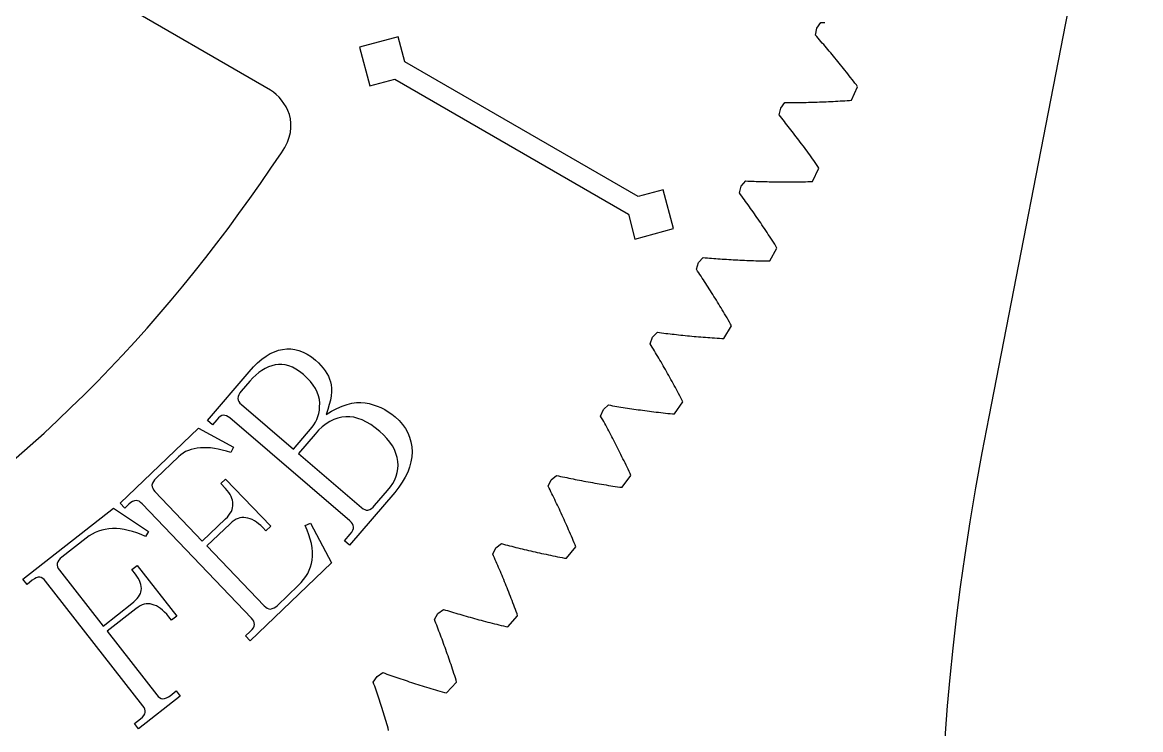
# Model space of a CAD drawing. Extents: x -19 to 488, y 50 to 261.
# Drawn here: x 139.1 to 194.9, y 79.9 to 115.1 of the extents above; entities that cross this region are included whole.
import ezdxf

# ---------------------------------------------------------------- set-up
doc = ezdxf.new("R2010")
doc.units = 0
doc.layers.get('0').update_dxf_attribs({"linetype": 'CONTINUOUS'})

msp = doc.modelspace()

# ---------------------------------------------------------------- linework, layer by layer
at = {"color": 5}
for p, q in [((187.292728, 95.451014), (200.768331, 164.496178)), ((151.470597, 111.734455), (100.808099, 140.991222)), ((178.700639, 114.815034), (178.902766, 115.097598)), ((178.902766, 115.097598), (179.006342, 115.101944)), ((179.006342, 115.101941), (179.110454, 115.10657)), ((178.636828, 114.473545), (178.700639, 114.815034)), ((178.705437, 114.395796), (178.636828, 114.473545)), ((178.700639, 114.815034), (178.700639, 114.815034)), ((178.774186, 114.317505), (178.705437, 114.395796)), ((178.843105, 114.238655), (178.774186, 114.317505)), ((178.912164, 114.159263), (178.843105, 114.238655)), ((178.981394, 114.079284), (178.912164, 114.159263)), ((179.050764, 113.998735), (178.981394, 114.079284)), ((179.120303, 113.917652), (179.050764, 113.998735)), ((179.189956, 113.83598), (179.120303, 113.917652)), ((179.259778, 113.753769), (179.189956, 113.83598)), ((179.32974, 113.670965), (179.259778, 113.753769)), ((179.399844, 113.587593), (179.32974, 113.670965)), ((179.470061, 113.503661), (179.399844, 113.587593)), ((179.540448, 113.419166), (179.470061, 113.503661)), ((179.610947, 113.334076), (179.540448, 113.419166)), ((179.681559, 113.248419), (179.610947, 113.334076)), ((179.752312, 113.162203), (179.681559, 113.248419)), ((179.823206, 113.075388), (179.752312, 113.162203)), ((179.894213, 112.988012), (179.823206, 113.075388)), ((179.965333, 112.900075), (179.894213, 112.988012)), ((180.036594, 112.811539), (179.965333, 112.900075)), ((180.10794, 112.722416), (180.036594, 112.811539)), ((180.179427, 112.632723), (180.10794, 112.722416)), ((180.250998, 112.542443), (180.179427, 112.632723)), ((180.322711, 112.451593), (180.250998, 112.542443)), ((180.394508, 112.360153), (180.322711, 112.451593)), ((180.466419, 112.268123), (180.394508, 112.360153)), ((180.538414, 112.175523), (180.466419, 112.268123)), ((180.610521, 112.082305), (180.538414, 112.175523)), ((180.437604, 111.235469), (180.738537, 111.901541)), ((180.682742, 111.988522), (180.610521, 112.082305)), ((180.738537, 111.901541), (180.682742, 111.988522)), ((176.904294, 110.839229), (177.118388, 111.112846)), ((177.118388, 111.112846), (177.222048, 111.11273)), ((177.222048, 111.11273), (177.326245, 111.1129)), ((177.326245, 111.1129), (177.430978, 111.113182)), ((177.430978, 111.113185), (177.536218, 111.113749)), ((177.536218, 111.113746), (177.641967, 111.114593)), ((177.641967, 111.114596), (177.748252, 111.115725)), ((177.748252, 111.115725), (177.855073, 111.117136)), ((177.855073, 111.117136), (177.962402, 111.118829)), ((177.962402, 111.118826), (178.070267, 111.120802)), ((178.070267, 111.120805), (178.178641, 111.123062)), ((178.178641, 111.12306), (178.287522, 111.1256)), ((178.287522, 111.1256), (178.396911, 111.128422)), ((178.396911, 111.128425), (178.506837, 111.131473)), ((178.506837, 111.131473), (178.617299, 111.134803)), ((178.617299, 111.134803), (178.72824, 111.138387)), ((178.72824, 111.138384), (178.839718, 111.142279)), ((178.839718, 111.142282), (178.951704, 111.146487)), ((178.951704, 111.146487), (179.064226, 111.150946)), ((179.064226, 111.150946), (179.177228, 111.155687)), ((179.177228, 111.155685), (179.290766, 111.160736)), ((179.290766, 111.160736), (179.404812, 111.166099)), ((179.404812, 111.166099), (179.519337, 111.171743)), ((179.519337, 111.171746), (179.634399, 111.177701)), ((179.634399, 111.177701), (179.749969, 111.183938)), ((179.749969, 111.183938), (179.866047, 111.190514)), ((179.866047, 111.190511), (179.982633, 111.197369)), ((179.982633, 111.197369), (180.099727, 111.204537)), ((180.099727, 111.20454), (180.217329, 111.212019)), ((180.217329, 111.212019), (180.335439, 111.219836)), ((180.335439, 111.219834), (180.437604, 111.235469)), ((176.825837, 110.500819), (176.904294, 110.839229)), ((176.89103, 110.420188), (176.825837, 110.500819)), ((176.956364, 110.339021), (176.89103, 110.420188)), ((176.904294, 110.839229), (176.904294, 110.839229)), ((177.021812, 110.257287), (176.956364, 110.339021)), ((177.0874, 110.174962), (177.021812, 110.257287)), ((177.15313, 110.092105), (177.0874, 110.174962)), ((177.218972, 110.008649), (177.15313, 110.092105)), ((177.284928, 109.924634), (177.218972, 110.008649)), ((177.351024, 109.840052), (177.284928, 109.924634)), ((177.417233, 109.754903), (177.351024, 109.840052)), ((177.483584, 109.669164), (177.417233, 109.754903)), ((177.550019, 109.582863), (177.483584, 109.669164)), ((177.616567, 109.495967), (177.550019, 109.582863)), ((177.683228, 109.408531), (177.616567, 109.495967)), ((177.750002, 109.320481), (177.683228, 109.408531)), ((177.816888, 109.231889), (177.750002, 109.320481)), ((177.883888, 109.142681), (177.816888, 109.231889)), ((177.950972, 109.052906), (177.883888, 109.142681)), ((178.018141, 108.962567), (177.950972, 109.052906)), ((178.085423, 108.871635), (178.018141, 108.962567)), ((178.152789, 108.78011), (178.085423, 108.871635)), ((178.22024, 108.688021), (178.152789, 108.78011)), ((178.287804, 108.595336), (178.22024, 108.688021)), ((178.355453, 108.502065), (178.287804, 108.595336)), ((178.423158, 108.408195), (178.355453, 108.502065)), ((178.490976, 108.313766), (178.423158, 108.408195)), ((178.55885, 108.218711), (178.490976, 108.313766)), ((178.62681, 108.123097), (178.55885, 108.218711)), ((178.485642, 107.188233), (178.814939, 107.840759)), ((178.694825, 108.026884), (178.62681, 108.123097)), ((178.762925, 107.930085), (178.694825, 108.026884)), ((178.814939, 107.840759), (178.762925, 107.930085)), ((174.938532, 106.943998), (175.164197, 107.208129)), ((175.164197, 107.208129), (175.267772, 107.203557)), ((175.267772, 107.203557), (175.371856, 107.199239)), ((175.371856, 107.199239), (175.476504, 107.195119)), ((175.476504, 107.195122), (175.581688, 107.191255)), ((175.581688, 107.191253), (175.68738, 107.187612)), ((175.68738, 107.187615), (175.793637, 107.1842)), ((175.793637, 107.1842), (175.900402, 107.181039)), ((175.900402, 107.181039), (176.007703, 107.178104)), ((176.007703, 107.178104), (176.11554, 107.175282)), ((176.11554, 107.175279), (176.223913, 107.172739)), ((176.223913, 107.172739), (176.332823, 107.170481)), ((176.332823, 107.170484), (176.44224, 107.168508)), ((176.44224, 107.168505), (176.552194, 107.166812)), ((176.552194, 107.166815), (176.662684, 107.165404)), ((176.662684, 107.165404), (176.773682, 107.164275)), ((176.773682, 107.164275), (176.885216, 107.163428)), ((176.885216, 107.163425), (176.997287, 107.162861)), ((176.997287, 107.162864), (177.109865, 107.162582)), ((177.109865, 107.162579), (177.22298, 107.162469)), ((177.22298, 107.162469), (177.336631, 107.162638)), ((177.336631, 107.162638), (177.45079, 107.163202)), ((177.45079, 107.1632), (177.565485, 107.163764)), ((177.565485, 107.163767), (177.680688, 107.164896)), ((177.680688, 107.164896), (177.796427, 107.166307)), ((177.796427, 107.166307), (177.912674, 107.167718)), ((177.912674, 107.167718), (178.029458, 107.169694)), ((178.029458, 107.169691), (178.14675, 107.171666)), ((178.14675, 107.171666), (178.264549, 107.174206)), ((178.264549, 107.174206), (178.382885, 107.177029)), ((178.382885, 107.177029), (178.485642, 107.188233)), ((174.845596, 106.609226), (174.938532, 106.943998)), ((174.907262, 106.525885), (174.845596, 106.609226)), ((174.96904, 106.441981), (174.907262, 106.525885)), ((174.938532, 106.943998), (174.938532, 106.943998)), ((175.030903, 106.357512), (174.96904, 106.441981)), ((175.092908, 106.272453), (175.030903, 106.357512)), ((175.154996, 106.186824), (175.092908, 106.272453)), ((175.217198, 106.100636), (175.154996, 106.186824)), ((175.279485, 106.01385), (175.217198, 106.100636)), ((175.341884, 105.926505), (175.279485, 106.01385)), ((175.404368, 105.838561), (175.341884, 105.926505)), ((175.466937, 105.750057), (175.404368, 105.838561)), ((175.529618, 105.66099), (175.466937, 105.750057)), ((175.592356, 105.571328), (175.529618, 105.66099)), ((175.655207, 105.481071), (175.592356, 105.571328)), ((175.718143, 105.390251), (175.655207, 105.481071)), ((175.781135, 105.29884), (175.718143, 105.390251)), ((175.844211, 105.206863), (175.781135, 105.29884)), ((175.907373, 105.114295), (175.844211, 105.206863)), ((175.970619, 105.021136), (175.907373, 105.114295)), ((176.033921, 104.927379), (175.970619, 105.021136)), ((176.09728, 104.833063), (176.033921, 104.927379)), ((176.160724, 104.738149), (176.09728, 104.833063)), ((176.224224, 104.642645), (176.160724, 104.738149)), ((176.28778, 104.546551), (176.224224, 104.642645)), ((176.351421, 104.449859), (176.28778, 104.546551)), ((176.41509, 104.352577), (176.351421, 104.449859)), ((176.478816, 104.254705), (176.41509, 104.352577)), ((176.361327, 103.228345), (176.718423, 103.866085)), ((176.542598, 104.156235), (176.478816, 104.254705)), ((176.606437, 104.057206), (176.542598, 104.156235)), ((176.670304, 103.95755), (176.606437, 104.057206)), ((176.718423, 103.866085), (176.670304, 103.95755)), ((172.80702, 103.136905), (173.043833, 103.391105)), ((173.043833, 103.391105), (173.147126, 103.382074)), ((173.147126, 103.382074), (173.250928, 103.373268)), ((173.250928, 103.373266), (173.355294, 103.364658)), ((173.355294, 103.364661), (173.460224, 103.356279)), ((173.460224, 103.356279), (173.565662, 103.348094)), ((173.565662, 103.348091), (173.671665, 103.340105)), ((173.671665, 103.340105), (173.778204, 103.332372)), ((173.778204, 103.332372), (173.885279, 103.324808)), ((173.885279, 103.324811), (173.992918, 103.317501)), ((173.992918, 103.317499), (174.101066, 103.310415)), ((174.101066, 103.310415), (174.209778, 103.303529)), ((174.209778, 103.303529), (174.318998, 103.296896)), ((174.318998, 103.296896), (174.428782, 103.29049)), ((174.428782, 103.290493), (174.539103, 103.284312)), ((174.539103, 103.284312), (174.64996, 103.278357)), ((174.64996, 103.278354), (174.761353, 103.272653)), ((174.761353, 103.272653), (174.873282, 103.267207)), ((174.873282, 103.267207), (174.985776, 103.261985)), ((174.985776, 103.261985), (175.098778, 103.25699)), ((175.098778, 103.256993), (175.212316, 103.25228)), ((175.212316, 103.25228), (175.32639, 103.247792)), ((175.32639, 103.24779), (175.441, 103.243585)), ((175.441, 103.243585), (175.556147, 103.239605)), ((175.556147, 103.239608), (175.67183, 103.235911)), ((175.67183, 103.235911), (175.788049, 103.232468)), ((175.788049, 103.232468), (175.904776, 103.229279)), ((175.904776, 103.229279), (176.022068, 103.226372)), ((176.022068, 103.226372), (176.139867, 103.223832)), ((176.139867, 103.223832), (176.258203, 103.221574)), ((176.258203, 103.221574), (176.361327, 103.228347)), ((172.699776, 102.806479), (172.80702, 103.136905)), ((172.757801, 102.720545), (172.699776, 102.806479)), ((172.815882, 102.634072), (172.757801, 102.720545)), ((172.80702, 103.136905), (172.80702, 103.136905)), ((172.874076, 102.547004), (172.815882, 102.634072)), ((172.932355, 102.459345), (172.874076, 102.547004)), ((172.990719, 102.371123), (172.932355, 102.459345)), ((173.049139, 102.282336), (172.990719, 102.371123)), ((173.107644, 102.192959), (173.049139, 102.282336)), ((173.166205, 102.103012), (173.107644, 102.192959)), ((173.22485, 102.012475), (173.166205, 102.103012)), ((173.283581, 101.921373), (173.22485, 102.012475)), ((173.342368, 101.829679), (173.283581, 101.921373)), ((173.401183, 101.737393), (173.342368, 101.829679)), ((173.460111, 101.644513), (173.401183, 101.737393)), ((173.519067, 101.55107), (173.460111, 101.644513)), ((173.57808, 101.457036), (173.519067, 101.55107)), ((173.637149, 101.362432), (173.57808, 101.457036)), ((173.696246, 101.267211), (173.637149, 101.362432)), ((173.755428, 101.171424), (173.696246, 101.267211)), ((173.814638, 101.075045), (173.755428, 101.171424)), ((173.873877, 100.978077), (173.814638, 101.075045)), ((173.933172, 100.88051), (173.873877, 100.978077)), ((173.992523, 100.782384), (173.933172, 100.88051)), ((174.051874, 100.683631), (173.992523, 100.782384)), ((174.111282, 100.584292), (174.051874, 100.683631)), ((174.170718, 100.484383), (174.111282, 100.584292)), ((174.230182, 100.383858), (174.170718, 100.484383)), ((174.289675, 100.282735), (174.230182, 100.383858)), ((174.068667, 99.363481), (174.452828, 99.985273)), ((174.349167, 100.181025), (174.289675, 100.282735)), ((174.408716, 100.078745), (174.349167, 100.181025)), ((174.452828, 99.985273), (174.408716, 100.078745)), ((170.392327, 99.099829), (170.513711, 99.425344)), ((170.513711, 99.425344), (170.761248, 99.669102)), ((170.513711, 99.425344), (170.513711, 99.425344)), ((170.761248, 99.669102), (170.864033, 99.655668)), ((170.864033, 99.655668), (170.967383, 99.642404)), ((170.967383, 99.642401), (171.071269, 99.629306)), ((171.071269, 99.629306), (171.175748, 99.616408)), ((171.175748, 99.616411), (171.280734, 99.603683)), ((171.280734, 99.603683), (171.386286, 99.591152)), ((171.386286, 99.591152), (171.492401, 99.578819)), ((171.492401, 99.578819), (171.599053, 99.566683)), ((171.599053, 99.566681), (171.706269, 99.554743)), ((171.706269, 99.554743), (171.814022, 99.543002)), ((171.814022, 99.543005), (171.92231, 99.531462)), ((171.92231, 99.531462), (172.031163, 99.520145)), ((172.031163, 99.520145), (172.140581, 99.508997)), ((172.140581, 99.508994), (172.250535, 99.498072)), ((172.250535, 99.498072), (172.361025, 99.487376)), ((172.361025, 99.487379), (172.472079, 99.47688)), ((172.472079, 99.476877), (172.58367, 99.466605)), ((172.58367, 99.466605), (172.695825, 99.456557)), ((172.695825, 99.456557), (172.808488, 99.446736)), ((172.808488, 99.446739), (172.921744, 99.437115)), ((172.921744, 99.437112), (173.035508, 99.427743)), ((173.035508, 99.427743), (173.149836, 99.418599)), ((173.149836, 99.418599), (173.2647, 99.40968)), ((173.2647, 99.40968), (173.380129, 99.400988)), ((173.380129, 99.400991), (173.496066, 99.392552)), ((173.496066, 99.392549), (173.612567, 99.384337)), ((173.612567, 99.384337), (173.729605, 99.376378)), ((173.729605, 99.376381), (173.847207, 99.368676)), ((173.847207, 99.368673), (173.965317, 99.361223)), ((173.965317, 99.361223), (174.068667, 99.363481)), ((170.446598, 99.011496), (170.392327, 99.099829)), ((170.500926, 98.922565), (170.446598, 99.011496)), ((170.555339, 98.8331), (170.500926, 98.922565)), ((170.609779, 98.743018), (170.555339, 98.8331)), ((170.664276, 98.652368), (170.609779, 98.743018)), ((170.71883, 98.561154), (170.664276, 98.652368)), ((170.77344, 98.469347), (170.71883, 98.561154)), ((170.828078, 98.376945), (170.77344, 98.469347)), ((170.882773, 98.283981), (170.828078, 98.376945)), ((170.937524, 98.190427), (170.882773, 98.283981)), ((170.992303, 98.096275), (170.937524, 98.190427)), ((171.047111, 98.001561), (170.992303, 98.096275)), ((171.101975, 97.906254), (171.047111, 98.001561)), ((171.156867, 97.810358), (171.101975, 97.906254)), ((171.211759, 97.713863), (171.156867, 97.810358)), ((171.266708, 97.616782), (171.211759, 97.713863)), ((171.321685, 97.519133), (171.266708, 97.616782)), ((171.376662, 97.420889), (171.321685, 97.519133)), ((171.431695, 97.322054), (171.376662, 97.420889)), ((171.4867, 97.222602), (171.431695, 97.322054)), ((171.541762, 97.12258), (171.4867, 97.222602)), ((171.596795, 97.021996), (171.541762, 97.12258)), ((171.651885, 96.920791), (171.596795, 97.021996)), ((171.706946, 96.818996), (171.651885, 96.920791)), ((171.762036, 96.716606), (171.706946, 96.818996)), ((171.817098, 96.613623), (171.762036, 96.716606)), ((171.872188, 96.510045), (171.817098, 96.613623)), ((171.927249, 96.405851), (171.872188, 96.510045)), ((168.062837, 95.815696), (168.320618, 96.048586)), ((168.320618, 96.048586), (168.422755, 96.030749)), ((168.422755, 96.030747), (168.525427, 96.013023)), ((168.525427, 96.013026), (168.628664, 95.9955)), ((168.628664, 95.9955), (168.732465, 95.978115)), ((168.732465, 95.978115), (168.836831, 95.960899)), ((168.836831, 95.960897), (168.941733, 95.943822)), ((168.941733, 95.943825), (169.047228, 95.926948)), ((169.047228, 95.926948), (169.153259, 95.91024)), ((171.611838, 95.601151), (172.022414, 96.20584)), ((171.982339, 96.30109), (171.927249, 96.405851)), ((172.022414, 96.20584), (171.982339, 96.30109)), ((167.927568, 95.49571), (168.062837, 95.815696)), ((167.978001, 95.405116), (167.927568, 95.49571)), ((168.028434, 95.313959), (167.978001, 95.405116)), ((168.062837, 95.815696), (168.062837, 95.815696)), ((169.153259, 95.910238), (169.259854, 95.893671)), ((169.259854, 95.893674), (169.367014, 95.877333)), ((169.367014, 95.877331), (169.47471, 95.861131)), ((169.47471, 95.861134), (169.58297, 95.845132)), ((169.58297, 95.845132), (169.691795, 95.829299)), ((169.691795, 95.829296), (169.801184, 95.813661)), ((169.801184, 95.813664), (169.91111, 95.798198)), ((169.91111, 95.798195), (170.0216, 95.782955)), ((170.0216, 95.782955), (170.132654, 95.767885)), ((170.132654, 95.767885), (170.244273, 95.753012)), ((170.244273, 95.753012), (170.356428, 95.738336)), ((170.356428, 95.738339), (170.469148, 95.723861)), ((170.469148, 95.723861), (170.582404, 95.709609)), ((170.582404, 95.709609), (170.696224, 95.695554)), ((170.696224, 95.695554), (170.810609, 95.681697)), ((170.810609, 95.681697), (170.92553, 95.668066)), ((170.92553, 95.668063), (171.041043, 95.654629)), ((171.041043, 95.654632), (171.157065, 95.641424)), ((171.157065, 95.641424), (171.273651, 95.628442)), ((171.273651, 95.628439), (171.390801, 95.615682)), ((171.390801, 95.615682), (171.508488, 95.603123)), ((171.508488, 95.603123), (171.611838, 95.601148)), ((168.078923, 95.222211), (168.028434, 95.313959)), ((168.129469, 95.129896), (168.078923, 95.222211)), ((168.180015, 95.036986), (168.129469, 95.129896)), ((168.23059, 94.943485), (168.180015, 95.036986)), ((168.281192, 94.849421), (168.23059, 94.943485)), ((168.331823, 94.754763), (168.281192, 94.849421)), ((168.382453, 94.659513), (168.331823, 94.754763)), ((168.43314, 94.563702), (168.382453, 94.659513)), ((168.483799, 94.467295), (168.43314, 94.563702)), ((168.534486, 94.370295), (168.483799, 94.467295)), ((168.585202, 94.2727), (168.534486, 94.370295)), ((168.635917, 94.174543), (168.585202, 94.2727)), ((168.686632, 94.075768), (168.635917, 94.174543)), ((168.737348, 93.976423), (168.686632, 94.075768)), ((168.788063, 93.876491), (168.737348, 93.976423)), ((168.83875, 93.77596), (168.788063, 93.876491)), ((168.889466, 93.674868), (168.83875, 93.77596)), ((168.940181, 93.573155), (168.889466, 93.674868)), ((168.990868, 93.470853), (168.940181, 93.573155)), ((169.041527, 93.367983), (168.990868, 93.470853)), ((169.092186, 93.264492), (169.041527, 93.367983)), ((169.142845, 93.160434), (169.092186, 93.264492)), ((169.193447, 93.055757), (169.142845, 93.160434)), ((169.24405, 92.950489), (169.193447, 93.055757)), ((169.294624, 92.844658), (169.24405, 92.950489)), ((169.34517, 92.738204), (169.294624, 92.844658)), ((169.395688, 92.631157), (169.34517, 92.738204)), ((169.431614, 92.53427), (169.395688, 92.631157)), ((165.310041, 92.001096), (165.458942, 92.314981)), ((165.458942, 92.314981), (165.726516, 92.536556)), ((165.458942, 92.314981), (165.458942, 92.314981)), ((165.726516, 92.536556), (165.827778, 92.514317)), ((165.827778, 92.514317), (165.929604, 92.492219)), ((165.929604, 92.492219), (166.031994, 92.470234)), ((166.031994, 92.470234), (166.134948, 92.448418)), ((166.134948, 92.448418), (166.238468, 92.426715)), ((166.238468, 92.426712), (166.342551, 92.405151)), ((166.342551, 92.405151), (166.447199, 92.383758)), ((166.447199, 92.383761), (166.552412, 92.362481)), ((166.552412, 92.362479), (166.658188, 92.341368)), ((166.658188, 92.341368), (166.764558, 92.320399)), ((166.764558, 92.320402), (166.871464, 92.299602)), ((166.871464, 92.299599), (166.978934, 92.278941)), ((166.978934, 92.278941), (167.086969, 92.258451)), ((167.086969, 92.258451), (167.195596, 92.238131)), ((167.195596, 92.238131), (167.30476, 92.217953)), ((167.30476, 92.217953), (167.414488, 92.197971)), ((167.414488, 92.197974), (167.52478, 92.178134)), ((167.52478, 92.178134), (167.635637, 92.158491)), ((167.635637, 92.158488), (167.747086, 92.138987)), ((167.747086, 92.138987), (167.859072, 92.119683)), ((167.859072, 92.119683), (167.971622, 92.100576)), ((167.971622, 92.100576), (168.084737, 92.081611)), ((168.084737, 92.081614), (168.198416, 92.062874)), ((168.198416, 92.062871), (168.31266, 92.044301)), ((168.31266, 92.044304), (168.42744, 92.025931)), ((168.42744, 92.025929), (168.542812, 92.007725)), ((168.995412, 91.947809), (169.431614, 92.53427)), ((165.356523, 91.908414), (165.310041, 92.001096)), ((165.403005, 91.815168), (165.356523, 91.908414)), ((165.449487, 91.721329), (165.403005, 91.815168)), ((165.495997, 91.626923), (165.449487, 91.721329)), ((165.542508, 91.531927), (165.495997, 91.626923)), ((165.589018, 91.436341), (165.542508, 91.531927)), ((168.542812, 92.007728), (168.658749, 91.98975)), ((168.658749, 91.989748), (168.775222, 91.971939)), ((168.775222, 91.971939), (168.89226, 91.954357)), ((168.89226, 91.95436), (168.995412, 91.947812)), ((165.635528, 91.340188), (165.589018, 91.436341)), ((165.682038, 91.243442), (165.635528, 91.340188)), ((165.72852, 91.146101), (165.682038, 91.243442)), ((165.77503, 91.04817), (165.72852, 91.146101)), ((165.821512, 90.949677), (165.77503, 91.04817)), ((165.867994, 90.850589), (165.821512, 90.949677)), ((165.914448, 90.750936), (165.867994, 90.850589)), ((165.960874, 90.65066), (165.914448, 90.750936)), ((166.007299, 90.549822), (165.960874, 90.65066)), ((166.053697, 90.448363), (166.007299, 90.549822)), ((166.100066, 90.346339), (166.053697, 90.448363)), ((166.146407, 90.243752), (166.100066, 90.346339)), ((166.192691, 90.140546), (166.146407, 90.243752)), ((166.238976, 90.036742), (166.192691, 90.140546)), ((166.285232, 89.932379), (166.238976, 90.036742)), ((166.331432, 89.827392), (166.285232, 89.932379)), ((166.377575, 89.721841), (166.331432, 89.827392)), ((166.42369, 89.615669), (166.377575, 89.721841)), ((166.469777, 89.50893), (166.42369, 89.615669)), ((166.515807, 89.401601), (166.469777, 89.50893)), ((166.561781, 89.293679), (166.515807, 89.401601)), ((166.607699, 89.185139), (166.561781, 89.293679)), ((162.544574, 88.6223), (162.706852, 88.929502)), ((162.706852, 88.929502), (162.983712, 89.13936)), ((162.706852, 88.929502), (162.706852, 88.929502)), ((162.983712, 89.13936), (163.0839, 89.112774)), ((163.0839, 89.112774), (163.184682, 89.08633)), ((163.184682, 89.086333), (163.286028, 89.059973)), ((163.286028, 89.059971), (163.387967, 89.033724)), ((163.387967, 89.033727), (163.490442, 89.007593)), ((163.490442, 89.007593), (163.593509, 88.9816)), ((163.593509, 88.981597), (163.697141, 88.955689)), ((163.697141, 88.955689), (163.801366, 88.929923)), ((163.801366, 88.929923), (163.906127, 88.904297)), ((163.906127, 88.904297), (164.01148, 88.878756)), ((164.01148, 88.878756), (164.117398, 88.853384)), ((164.117398, 88.853387), (164.223881, 88.828128)), ((164.223881, 88.828128), (164.330956, 88.80301)), ((164.330956, 88.80301), (164.438567, 88.778005)), ((164.438567, 88.778002), (164.546771, 88.753167)), ((164.546771, 88.753167), (164.65554, 88.728472)), ((164.65554, 88.728472), (164.764901, 88.703919)), ((164.764901, 88.703922), (164.874798, 88.67951)), ((164.874798, 88.679507), (164.985288, 88.655236)), ((166.224244, 88.410521), (166.685282, 88.977675)), ((166.65356, 89.076032), (166.607699, 89.185139)), ((166.685282, 88.977675), (166.65356, 89.076032)), ((162.58702, 88.527728), (162.544574, 88.6223)), ((162.629438, 88.432562), (162.58702, 88.527728)), ((162.671856, 88.336804), (162.629438, 88.432562)), ((162.714274, 88.240485), (162.671856, 88.336804)), ((162.756636, 88.143567), (162.714274, 88.240485)), ((162.798997, 88.04609), (162.756636, 88.143567)), ((164.985288, 88.655236), (165.096342, 88.631134)), ((165.096342, 88.631137), (165.207961, 88.607204)), ((165.207961, 88.607201), (165.320173, 88.58341)), ((165.320173, 88.583413), (165.432921, 88.559763)), ((165.432921, 88.559763), (165.546261, 88.53631)), ((165.546261, 88.53631), (165.660166, 88.512998)), ((165.660166, 88.512996), (165.774635, 88.489853)), ((165.774635, 88.489853), (165.889697, 88.466909)), ((165.889697, 88.466909), (166.005296, 88.444105)), ((166.005296, 88.444108), (166.121486, 88.421502)), ((166.121486, 88.421502), (166.224244, 88.410524)), ((162.84133, 87.948018), (162.798997, 88.04609)), ((162.883636, 87.849353), (162.84133, 87.948018)), ((162.925912, 87.750121), (162.883636, 87.849353)), ((162.968133, 87.650271), (162.925912, 87.750121)), ((163.010353, 87.549887), (162.968133, 87.650271)), ((163.052517, 87.448877), (163.010353, 87.549887)), ((163.094625, 87.347308), (163.052517, 87.448877)), ((163.136704, 87.245141), (163.094625, 87.347308)), ((163.178755, 87.142383), (163.136704, 87.245141)), ((163.22075, 87.039034), (163.178755, 87.142383)), ((163.26266, 86.935119), (163.22075, 87.039034)), ((163.304542, 86.830613), (163.26266, 86.935119)), ((163.346395, 86.725516), (163.304542, 86.830613)), ((163.388164, 86.619821), (163.346395, 86.725516)), ((163.429848, 86.513567), (163.388164, 86.619821)), ((163.471504, 86.406687), (163.429848, 86.513567)), ((163.513076, 86.299245), (163.471504, 86.406687)), ((163.554591, 86.191213), (163.513076, 86.299245)), ((163.596021, 86.082583), (163.554591, 86.191213)), ((163.637395, 85.973363), (163.596021, 86.082583)), ((163.678684, 85.863553), (163.637395, 85.973363)), ((159.636302, 85.365628), (159.811647, 85.665574)), ((159.674656, 85.269303), (159.636302, 85.365628)), ((159.811647, 85.665574), (160.097284, 85.863327)), ((159.811647, 85.665574), (159.811647, 85.665574)), ((160.097284, 85.863327), (160.196259, 85.832452)), ((160.196259, 85.832452), (160.295799, 85.801687)), ((160.295799, 85.801687), (160.395931, 85.770984)), ((160.395931, 85.770984), (160.496628, 85.740391)), ((160.496628, 85.740391), (160.59789, 85.709883)), ((160.59789, 85.709883), (160.699744, 85.679456)), ((160.699744, 85.679456), (160.802162, 85.649146)), ((160.802162, 85.649146), (160.905173, 85.618891)), ((160.905173, 85.618891), (161.008749, 85.588778)), ((161.008749, 85.588778), (161.112889, 85.558753)), ((161.112889, 85.558753), (161.217621, 85.528834)), ((161.217621, 85.528834), (161.322918, 85.499003)), ((161.322918, 85.499003), (161.428808, 85.469314)), ((161.428808, 85.469314), (161.535262, 85.439709)), ((161.535262, 85.439709), (161.642281, 85.410245)), ((161.642281, 85.410245), (161.749892, 85.380893)), ((161.749892, 85.380893), (161.858096, 85.351658)), ((161.858096, 85.351658), (161.966837, 85.322533)), ((161.966837, 85.322533), (162.076198, 85.293546)), ((163.303469, 84.995745), (163.788496, 85.542525)), ((163.719888, 85.753145), (163.678684, 85.863553)), ((163.761008, 85.642147), (163.719888, 85.753145)), ((163.788496, 85.542525), (163.761008, 85.642147)), ((159.712954, 85.172419), (159.674656, 85.269303)), ((159.751195, 85.074936), (159.712954, 85.172419)), ((159.789408, 84.976867), (159.751195, 85.074936)), ((159.827592, 84.878227), (159.789408, 84.976867)), ((159.86572, 84.779001), (159.827592, 84.878227)), ((159.903792, 84.679204), (159.86572, 84.779001)), ((162.076198, 85.293546), (162.186095, 85.264674)), ((162.186095, 85.264674), (162.296585, 85.235947)), ((162.296585, 85.235947), (162.407668, 85.207358)), ((162.407668, 85.207358), (162.519315, 85.17891)), ((162.519315, 85.17891), (162.631526, 85.150575)), ((162.631526, 85.150575), (162.744331, 85.122381)), ((162.744331, 85.122381), (162.857699, 85.094356)), ((162.857699, 85.094356), (162.971632, 85.066472)), ((162.971632, 85.06647), (163.086158, 85.038727)), ((163.086158, 85.03873), (163.201277, 85.011129)), ((163.201277, 85.011129), (163.303469, 84.995748)), ((159.941808, 84.578821), (159.903792, 84.679204)), ((159.979766, 84.477839), (159.941808, 84.578821)), ((160.017669, 84.376298), (159.979766, 84.477839)), ((160.055515, 84.274162), (160.017669, 84.376298)), ((160.093304, 84.171433), (160.055515, 84.274162)), ((160.131009, 84.068137), (160.093304, 84.171433)), ((160.168658, 83.964251), (160.131009, 84.068137)), ((160.206222, 83.8598), (160.168658, 83.964251)), ((160.243729, 83.75476), (160.206222, 83.8598)), ((160.281152, 83.649121), (160.243729, 83.75476)), ((160.318518, 83.542896), (160.281152, 83.649121)), ((160.355771, 83.436103), (160.318518, 83.542896)), ((160.392968, 83.328715), (160.355771, 83.436103)), ((160.430052, 83.220736), (160.392968, 83.328715)), ((160.467051, 83.112194), (160.430052, 83.220736)), ((160.503966, 83.003058), (160.467051, 83.112194)), ((156.778717, 82.52921), (157.072567, 82.714489)), ((157.072567, 82.714489), (157.170131, 82.679409)), ((157.170131, 82.679409), (157.26826, 82.644385)), ((157.26826, 82.644385), (157.366981, 82.609415)), ((157.366981, 82.609415), (157.466267, 82.574507)), ((157.466267, 82.574507), (157.566146, 82.539649)), ((157.566146, 82.539649), (157.666588, 82.50488)), ((160.540796, 82.89333), (160.503966, 83.003058)), ((160.577513, 82.78301), (160.540796, 82.89333)), ((160.614146, 82.672125), (160.577513, 82.78301)), ((160.650665, 82.560647), (160.614146, 82.672125)), ((160.6871, 82.448576), (160.650665, 82.560647)), ((156.590644, 82.23711), (156.778717, 82.52921)), ((156.624793, 82.139204), (156.590644, 82.23711)), ((156.658886, 82.040768), (156.624793, 82.139204)), ((156.692922, 81.941708), (156.658886, 82.040768)), ((156.778717, 82.52921), (156.778717, 82.52921)), ((157.666588, 82.50488), (157.767596, 82.470166)), ((157.767596, 82.470166), (157.869196, 82.435538)), ((157.869196, 82.435538), (157.971388, 82.400994)), ((157.971388, 82.400994), (158.074146, 82.366509)), ((158.074146, 82.366509), (158.177495, 82.332106)), ((158.177495, 82.332106), (158.281438, 82.297788)), ((158.281438, 82.297788), (158.385916, 82.263551)), ((158.385916, 82.263551), (158.491016, 82.229403)), ((158.491016, 82.229403), (158.59668, 82.195367)), ((158.59668, 82.195367), (158.702937, 82.16139)), ((158.702937, 82.16139), (158.809758, 82.127549)), ((158.809758, 82.127549), (158.917172, 82.093767)), ((158.917172, 82.093767), (159.02515, 82.060097)), ((159.02515, 82.060097), (159.133721, 82.026544)), ((159.133721, 82.026544), (159.242884, 81.99307)), ((159.242884, 81.99307), (159.352612, 81.959742)), ((160.23848, 81.709778), (160.746564, 82.235191)), ((160.723394, 82.335916), (160.6871, 82.448576)), ((160.746564, 82.235191), (160.723394, 82.335916)), ((156.726873, 81.842112), (156.692922, 81.941708)), ((156.760768, 81.741923), (156.726873, 81.842112)), ((156.794578, 81.641139), (156.760768, 81.741923)), ((156.828332, 81.539793), (156.794578, 81.641139)), ((156.862001, 81.437857), (156.828332, 81.539793)), ((156.895557, 81.335351), (156.862001, 81.437857)), ((159.352612, 81.959742), (159.462933, 81.926493)), ((159.462933, 81.926493), (159.573818, 81.893361)), ((159.573818, 81.893361), (159.685296, 81.860369)), ((159.685296, 81.860369), (159.797366, 81.827493)), ((159.797366, 81.827493), (159.910001, 81.794727)), ((159.910001, 81.794727), (160.023229, 81.762071)), ((160.023229, 81.762071), (160.137049, 81.729559)), ((160.137049, 81.729559), (160.23848, 81.709775)), ((156.929085, 81.232258), (156.895557, 81.335351)), ((156.9625, 81.128595), (156.929085, 81.232258)), ((156.995803, 81.024345), (156.9625, 81.128595)), ((157.029048, 80.919525), (156.995803, 81.024345)), ((157.062181, 80.814115), (157.029048, 80.919525)), ((157.09523, 80.708143), (157.062181, 80.814115)), ((157.128193, 80.601576), (157.09523, 80.708143)), ((157.161044, 80.494441), (157.128193, 80.601576)), ((157.193782, 80.386692), (157.161044, 80.494441)), ((157.226406, 80.2784), (157.193782, 80.386692)), ((157.258947, 80.169522), (157.226406, 80.2784)), ((157.291374, 80.060048), (157.258947, 80.169522)), ((157.32366, 79.950007), (157.291374, 80.060048)), ((157.355862, 79.839375), (157.32366, 79.950007))]:
    msp.add_line(p, q, dxfattribs=at)
at = {"color": 7}
for p, q in [((157.836715, 114.389878), (155.904859, 113.87224)), ((158.169009, 113.142329), (157.836715, 114.389878)), ((155.904859, 113.87224), (156.422499, 111.940386)), ((169.799113, 106.427683), (158.169009, 113.142329)), ((156.422499, 111.940386), (157.669055, 112.276383)), ((157.669055, 112.276383), (169.309963, 105.555504)), ((171.043524, 106.764922), (169.799113, 106.427683)), ((171.561159, 104.833069), (171.043524, 106.764922)), ((169.309963, 105.555504), (169.629311, 104.315431)), ((169.629311, 104.315431), (171.561159, 104.833069)), ((148.314974, 95.276866), (150.395579, 97.704254)), ((150.431455, 97.237904), (150.000984, 96.735687)), ((150.012942, 96.072044), (152.607732, 93.847947)), ((153.91708, 96.137819), (153.917077, 96.137824)), ((155.42374, 90.272657), (149.438981, 95.402427)), ((143.974713, 91.151754), (147.879483, 94.884504)), ((147.879483, 94.884504), (149.61281, 93.948768)), ((148.566084, 95.061632), (148.314974, 95.276866)), ((148.781318, 95.312739), (148.566084, 95.061632)), ((152.607732, 93.847947), (153.54042, 94.936086)), ((153.683908, 94.595302), (152.85884, 93.632718)), ((149.61281, 93.948768), (149.489764, 93.678636)), ((146.872836, 93.464666), (145.757189, 92.398166)), ((152.85884, 93.632718), (155.997701, 90.94228)), ((148.987056, 92.130489), (149.226123, 92.359024)), ((149.215591, 91.891421), (148.987056, 92.130489)), ((149.226123, 92.359024), (151.473391, 90.008195)), ((145.703301, 91.736608), (148.064838, 89.266244)), ((157.659798, 91.695607), (155.399827, 89.058966)), ((156.655366, 91.031962), (157.301071, 91.785289)), ((157.659798, 91.695604), (157.659798, 91.695607)), ((139.119641, 87.370416), (143.635408, 90.901849)), ((143.635408, 90.901849), (145.378876, 89.746171)), ((144.203251, 90.912683), (143.974713, 91.151754)), ((144.402474, 91.10313), (144.203251, 90.912683)), ((144.402474, 91.10313), (144.402474, 91.10313)), ((150.512557, 85.429405), (145.06579, 91.127178)), ((156.655361, 91.031964), (156.655366, 91.031962)), ((148.064838, 89.266244), (149.220329, 90.370833)), ((149.448867, 90.131766), (148.293373, 89.027176)), ((151.234323, 89.77966), (151.081966, 89.939036)), ((151.473391, 90.008195), (151.234323, 89.77966)), ((153.189689, 90.047514), (153.465093, 90.158269)), ((153.465093, 90.158269), (154.512284, 88.18535)), ((142.275995, 89.418904), (141.060212, 88.468134)), ((145.378876, 89.746171), (145.229684, 89.489549)), ((155.14872, 89.2742), (155.435698, 89.609011)), ((155.399827, 89.058966), (155.14872, 89.2742)), ((148.293373, 89.027176), (151.150069, 86.038832)), ((154.512284, 88.18535), (150.448137, 84.300242)), ((140.941072, 87.815165), (143.114262, 85.03623)), ((144.557197, 87.844047), (144.817722, 88.047783)), ((144.726979, 87.626942), (144.557197, 87.844047)), ((144.817722, 88.047783), (146.787176, 85.529376)), ((139.323377, 87.109891), (139.119641, 87.370416)), ((139.583905, 87.313627), (139.323377, 87.109891)), ((145.102058, 81.06269), (140.24634, 87.271867)), ((151.813384, 86.062881), (152.849343, 87.053204)), ((143.114262, 85.03623), (144.547147, 86.156782)), ((144.750886, 85.896257), (143.317999, 84.775705)), ((146.526651, 85.32564), (146.390828, 85.499322)), ((146.787176, 85.529376), (146.526651, 85.32564)), ((143.317999, 84.775705), (145.796793, 81.605985)), ((150.219602, 84.53931), (150.45867, 84.767847)), ((150.448137, 84.300242), (150.219602, 84.53931)), ((146.966909, 81.541393), (144.882709, 79.9115)), ((146.459228, 81.564225), (146.763173, 81.801915)), ((146.459228, 81.564225), (146.459228, 81.564225)), ((146.763173, 81.801915), (146.966909, 81.541393)), ((144.678973, 80.172022), (144.982918, 80.409715)), ((144.882709, 79.9115), (144.678973, 80.172022))]:
    msp.add_line(p, q, dxfattribs=at)
at = {"color": 5}
for points in [[(152.005705, 108.607971), (153.022286, 110.038895), (152.232812, 111.226282), (151.470597, 111.734455)], [(131.21719, 87.67199), (139.918017, 93.421103), (146.51668, 100.371655), (152.005705, 108.607971)], [(200.904759, 52.855384), (192.308741, 52.878821), (179.716695, 56.633573), (187.292728, 95.451014)]]:
    msp.add_open_spline(points, degree=3, dxfattribs=at)
at = {"color": 7}
for points in [[(150.395579, 97.704254), (150.96954, 98.373877), (151.527558, 98.742569), (152.069633, 98.810331)], [(152.069633, 98.810331), (152.607721, 98.929905), (153.155777, 98.750542), (153.713795, 98.272243)], [(153.103961, 97.560772), (152.601744, 97.99124), (152.133407, 98.150673), (151.698949, 98.039068)], [(153.713795, 98.272243), (154.104411, 97.937431), (154.353525, 97.578707), (154.461145, 97.196065)], [(151.698949, 98.039068), (151.236593, 97.951379), (150.814095, 97.684323), (150.431455, 97.237904)], [(153.917077, 96.137824), (153.905111, 96.632069), (153.634079, 97.106386), (153.103961, 97.560772)], [(154.461145, 97.196065), (154.568762, 96.813425), (154.493033, 96.273342), (154.233956, 95.575818)], [(150.000984, 96.735687), (149.905325, 96.624085), (149.849521, 96.502515), (149.833578, 96.370982)], [(149.833578, 96.370982), (149.841537, 96.26735), (149.90134, 96.167703), (150.012942, 96.072044)], [(153.54042, 94.936086), (153.803485, 95.242997), (153.929038, 95.643574), (153.91708, 96.137819)], [(154.233956, 95.575818), (154.979311, 96.05013), (155.629003, 96.243446), (156.183031, 96.155765)], [(156.183031, 96.155765), (156.737064, 96.068079), (157.237289, 95.832914), (157.683705, 95.450275)], [(149.116127, 95.533959), (149.012495, 95.525972), (148.900893, 95.452247), (148.781318, 95.312739)], [(149.438981, 95.402427), (149.327376, 95.498086), (149.219759, 95.541929), (149.116127, 95.533959)], [(155.22045, 95.456249), (154.674389, 95.440304), (154.162207, 95.15332), (153.683908, 94.595302)], [(156.918423, 94.726843), (156.304601, 95.252973), (155.73861, 95.496108), (155.22045, 95.456249)], [(157.683705, 95.450275), (158.241726, 94.971973), (158.520737, 94.394027), (158.520737, 93.716431)], [(157.81524, 93.232152), (157.747479, 93.774227), (157.448541, 94.272457), (156.918423, 94.726843)], [(147.974442, 93.907696), (147.532231, 93.891666), (147.165029, 93.743987), (146.872836, 93.464666)], [(149.489764, 93.678636), (148.896366, 93.873937), (148.391259, 93.950292), (147.974442, 93.907696)], [(158.520737, 93.716431), (158.520737, 93.038838), (158.233759, 92.36523), (157.659798, 91.695604)], [(157.301071, 91.785289), (157.707626, 92.259606), (157.879017, 92.741892), (157.81524, 93.232152)], [(145.554454, 92.051853), (145.552197, 91.947942), (145.60173, 91.842859), (145.703301, 91.736608)], [(145.757189, 92.398166), (145.650938, 92.296594), (145.58336, 92.181156), (145.554454, 92.051853)], [(149.587706, 91.103307), (149.593548, 91.363084), (149.46952, 91.625791), (149.215591, 91.891421)], [(144.757563, 91.290068), (144.653652, 91.292326), (144.535288, 91.230096), (144.402474, 91.10313)], [(145.06579, 91.127178), (144.964218, 91.233432), (144.861475, 91.287728), (144.757563, 91.290068)], [(149.220329, 90.370833), (149.48596, 90.624763), (149.608419, 90.868919), (149.587706, 91.103307)], [(155.997701, 90.94228), (156.109303, 90.846618), (156.216923, 90.802775), (156.320555, 90.810747)], [(156.320555, 90.810747), (156.448102, 90.846621), (156.559704, 90.92036), (156.655361, 91.031964)], [(150.235226, 90.425949), (149.976614, 90.483756), (149.714498, 90.385695), (149.448867, 90.131766)], [(151.081966, 89.939036), (150.802645, 90.231229), (150.520397, 90.393535), (150.235226, 90.425949)], [(143.589742, 89.886484), (143.090225, 89.869042), (142.652307, 89.713191), (142.275995, 89.418904)], [(145.229684, 89.489549), (144.635909, 89.771605), (144.089261, 89.903917), (143.589742, 89.886484)], [(153.540742, 88.324192), (153.6044, 88.84258), (153.487385, 89.417021), (153.189689, 90.047514)], [(155.603104, 89.973719), (155.595145, 90.077351), (155.535345, 90.176995), (155.42374, 90.272657)], [(155.435698, 89.609011), (155.555275, 89.748517), (155.611076, 89.870087), (155.603104, 89.973719)], [(140.824176, 88.143601), (140.81156, 88.040431), (140.850535, 87.930952), (140.941072, 87.815165)], [(141.060212, 88.468134), (140.944419, 88.377591), (140.865741, 88.269412), (140.824176, 88.143601)], [(152.849343, 87.053204), (153.24779, 87.434097), (153.478255, 87.85776), (153.540742, 88.324192)], [(145.019214, 86.80585), (145.050764, 87.063773), (144.953352, 87.33747), (144.726979, 87.626942)], [(139.955761, 87.464481), (139.852592, 87.477096), (139.72864, 87.426815), (139.583905, 87.313627)], [(140.24634, 87.271867), (140.155789, 87.387654), (140.05893, 87.45186), (139.955761, 87.464481)], [(144.547147, 86.156782), (144.836619, 86.383155), (144.993975, 86.599512), (145.019214, 86.80585)], [(145.562515, 86.111118), (145.3109, 86.194249), (145.040358, 86.122633), (144.750886, 85.896257)], [(146.390828, 85.499322), (146.119178, 85.84669), (145.843075, 86.050621), (145.562515, 86.111118)], [(151.150069, 86.038832), (151.251643, 85.932581), (151.354384, 85.878285), (151.458295, 85.875945)], [(151.458295, 85.875945), (151.588769, 85.899003), (151.707133, 85.961312), (151.813384, 86.062881)], [(150.661404, 85.11416), (150.663662, 85.218074), (150.614129, 85.323154), (150.512557, 85.429405)], [(150.45867, 84.767847), (150.591486, 84.894811), (150.659064, 85.010248), (150.661404, 85.11416)], [(145.796793, 81.605985), (145.887341, 81.490198), (145.9842, 81.425992), (146.087369, 81.413374)], [(146.087369, 81.413374), (146.219486, 81.423393), (146.343441, 81.473674), (146.459228, 81.564225)], [(145.218952, 80.734251), (145.231567, 80.83742), (145.19262, 80.9469), (145.102058, 81.06269)], [(144.982918, 80.409715), (145.127655, 80.522904), (145.206333, 80.631082), (145.218952, 80.734251)]]:
    msp.add_open_spline(points, degree=3, dxfattribs=at)

doc.saveas('drawing.dxf')
